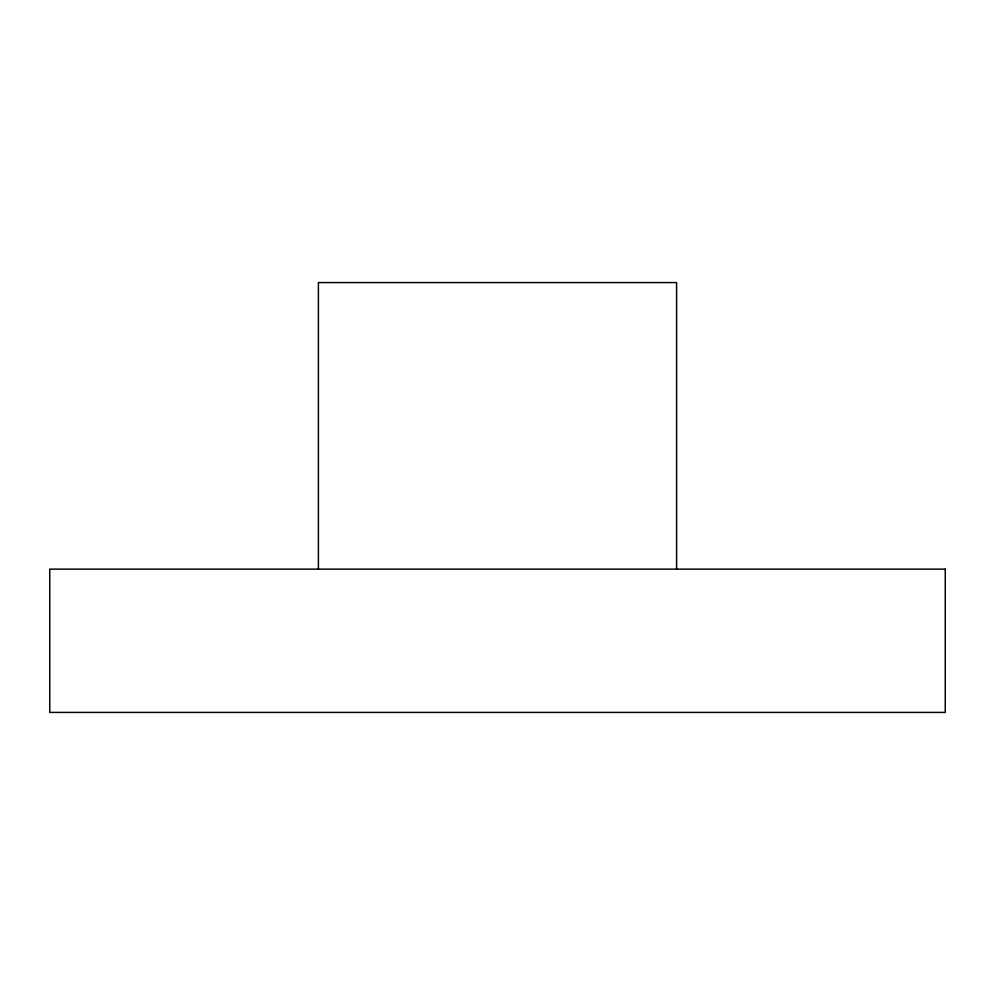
<?xml version="1.0" encoding="UTF-8"?>
<svg xmlns="http://www.w3.org/2000/svg" width="995" height="995" viewBox="0 0 995 995"><rect width="100%" height="100%" fill="white"/><g stroke="black" fill="none" stroke-linecap="round" stroke-linejoin="round"><path stroke-width="1.49" d="M676.6 569.14L676.6 282.58L318.4 282.58L318.4 569.14M945.25 569.14L49.75 569.14L49.75 712.42L945.25 712.42L945.25 569.14"/></g></svg>
